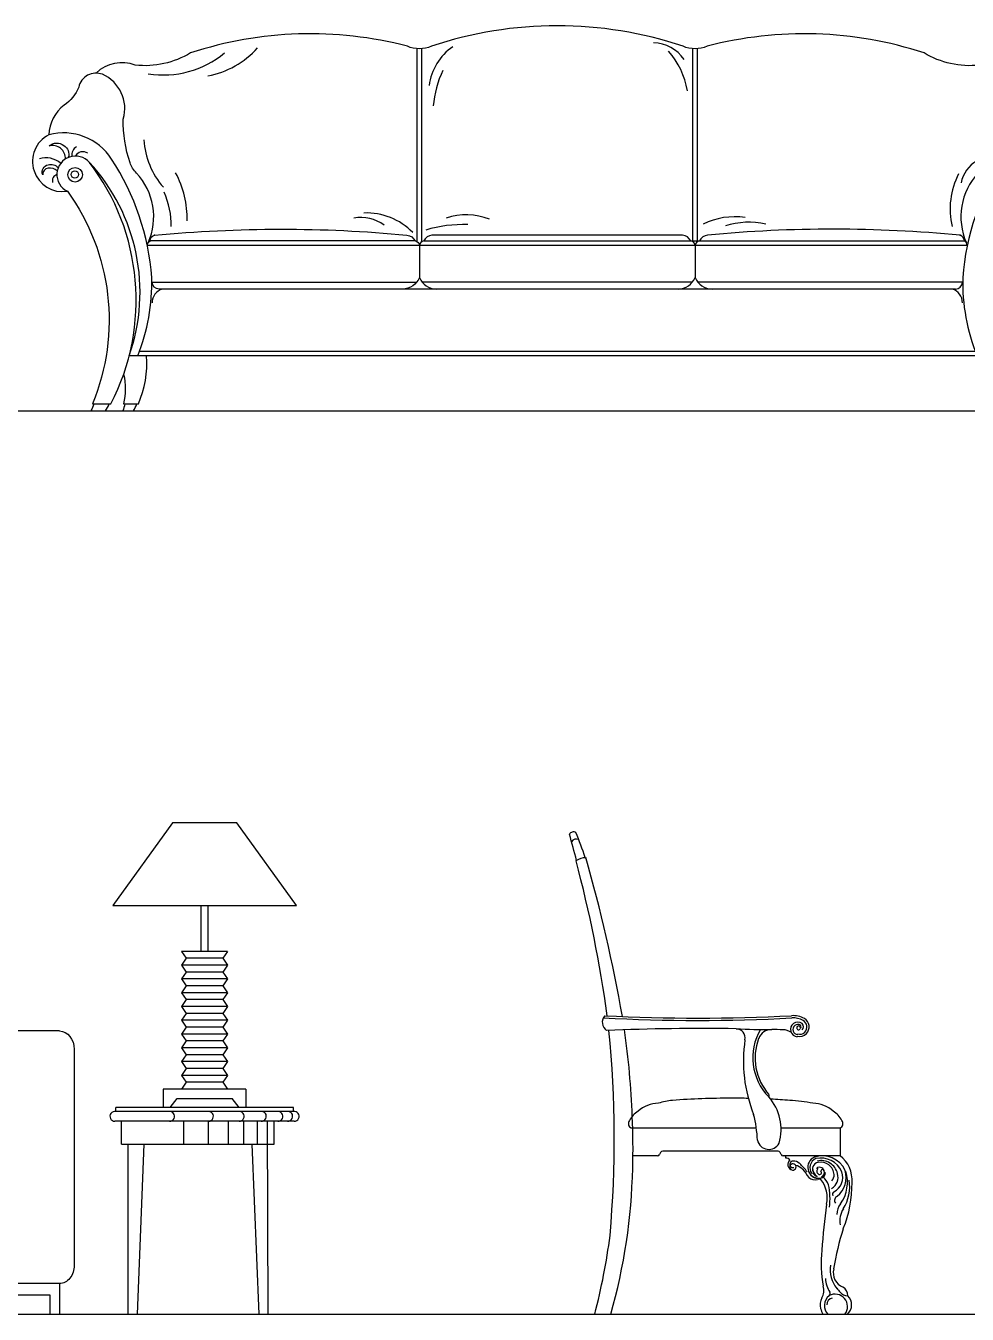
# Model space of a CAD drawing. Header units: inches. Extents: x 11 to 53.5, y 7.4 to 32.2.
# Drawn here: x 43.649 to 45.698, y 25.992 to 28.797 of the extents above; entities that cross this region are included whole.
import ezdxf

# ---------------------------------------------------------------- set-up
doc = ezdxf.new("R2010")
doc.units = ezdxf.units.IN
doc.header["$MEASUREMENT"] = 0
doc.layers.add('02', color=2, linetype='Continuous')
doc.layers.add('1', color=1, linetype='Continuous')

msp = doc.modelspace()

# ---------------------------------------------------------------- linework, layer by layer
at = {"layer": '02'}
for p, q in [((44.5008, 28.3273), (44.5008, 28.7472)), ((44.5108, 28.3273), (44.5108, 28.7472)), ((45.1008, 28.3273), (45.1008, 28.7472)), ((45.1108, 28.3273), (45.1108, 28.7472)), ((45.6966, 28.3187), (43.9135, 28.3187)), ((44.4964, 28.3287), (43.9196, 28.3287)), ((44.5152, 28.3287), (45.6919, 28.3287)), ((43.9238, 28.2387), (44.4999, 28.2387)), ((45.0999, 28.2387), (44.5117, 28.2387)), ((45.6877, 28.2387), (45.1117, 28.2387)), ((43.8965, 28.0887), (45.715, 28.0887)), ((45.7375, 28.0787), (43.8741, 28.0787)), ((44.8465, 26.9793), (44.8478, 26.9797)), ((44.8668, 26.9858), (44.868, 26.9862)), ((44.0307, 26.7818), (44.0307, 26.8818)), ((44.0457, 26.7818), (44.0457, 26.8818)), ((44.0882, 26.7818), (43.9882, 26.7818)), ((44.0782, 26.7668), (43.9982, 26.7668)), ((44.0882, 26.7518), (43.9882, 26.7518)), ((44.0782, 26.7368), (43.9982, 26.7368)), ((44.0882, 26.7218), (43.9882, 26.7218)), ((44.0882, 26.6918), (43.9882, 26.6918)), ((44.0782, 26.7068), (43.9982, 26.7068)), ((44.0882, 26.6618), (43.9882, 26.6618)), ((44.0782, 26.6768), (43.9982, 26.6768)), ((44.0882, 26.6318), (43.9882, 26.6318)), ((44.0782, 26.6468), (43.9982, 26.6468)), ((44.9475, 26.64), (44.9475, 26.64)), ((43.7223, 26.6085), (43.5863, 26.6085)), ((44.0882, 26.6018), (43.9882, 26.6018)), ((44.0782, 26.6168), (43.9982, 26.6168)), ((44.9182, 26.6099), (44.9182, 26.6099)), ((45.3154, 26.605), (45.3154, 26.605)), ((43.7543, 26.5685), (43.7543, 26.0985)), ((44.0882, 26.5718), (43.9882, 26.5718)), ((44.0782, 26.5868), (43.9982, 26.5868)), ((44.0882, 26.5418), (43.9882, 26.5418)), ((44.0782, 26.5568), (43.9982, 26.5568)), ((44.0882, 26.5118), (43.9882, 26.5118)), ((44.0782, 26.5268), (43.9982, 26.5268)), ((44.0782, 26.4968), (43.9982, 26.4968)), ((43.9482, 26.4818), (43.9482, 26.4418)), ((43.9632, 26.4418), (43.9782, 26.4618)), ((44.1132, 26.4418), (44.0982, 26.4618)), ((44.1282, 26.4818), (44.1282, 26.4418)), ((45.2702, 26.46), (45.2702, 26.46)), ((44.2316, 26.4418), (43.8447, 26.4418)), ((43.8447, 26.4333), (43.8447, 26.4418)), ((44.2316, 26.4333), (43.8447, 26.4333)), ((44.2316, 26.4333), (44.2316, 26.4418)), ((44.2332, 26.4118), (43.8431, 26.4118)), ((43.8575, 26.3618), (43.8575, 26.4118)), ((43.9924, 26.4118), (43.9924, 26.3618)), ((44.0458, 26.4118), (44.0458, 26.3618)), ((44.0893, 26.4118), (44.0893, 26.3618)), ((44.1227, 26.4118), (44.1227, 26.3618)), ((44.1527, 26.4118), (44.1527, 26.3618)), ((44.1745, 26.4118), (44.1759, 25.9918)), ((44.1895, 26.3618), (44.1895, 26.4118)), ((45.2392, 26.3968), (44.9669, 26.3968)), ((45.4212, 26.3968), (45.2929, 26.3968)), ((45.4212, 26.3968), (45.4212, 26.3368)), ((43.8575, 26.3618), (44.1895, 26.3618)), ((43.8711, 26.3618), (43.8711, 25.9918)), ((43.9061, 26.3618), (43.8911, 25.9918)), ((44.1409, 26.3618), (44.1559, 25.9918)), ((45.0308, 26.344), (45.0285, 26.3395)), ((45.2862, 26.3468), (45.0352, 26.3468)), ((45.2929, 26.3395), (45.2907, 26.344)), ((45.0241, 26.3368), (44.9705, 26.3368)), ((45.4212, 26.3368), (45.2974, 26.3368)), ((45.3744, 26.2941), (45.3744, 26.2941)), ((43.7223, 26.0585), (41.6852, 26.0585)), ((43.7223, 26.0585), (43.7223, 25.9918)), ((43.7018, 26.0335), (41.7058, 26.0335)), ((43.7018, 25.9918), (43.7018, 26.0335))]:
    msp.add_line(p, q, dxfattribs=at)
for points in [[(45.8094, 28.694, 0.296562), (45.7242, 28.7113, -0.163814), (45.6041, 28.738, 0.143957), (45.1319, 28.7526, -0.215055), (45.0796, 28.7526, 0.162592), (44.5319, 28.7526, -0.215055), (44.4796, 28.7526, 0.143957), (44.0075, 28.738, -0.163814), (43.8873, 28.7113, 0.296562), (43.8022, 28.694, 0.351408)], [(43.9154, 28.3246, 0.301351), (43.8898, 28.4765, -0.122825), (43.8761, 28.4989, -0.087321), (43.8613, 28.5941, 0.375594), (43.8158, 28.6915, 0.455806), (43.7643, 28.6636)], [(45.7957, 28.6915, 0.375594), (45.7502, 28.5941, -0.087321), (45.7355, 28.4989, -0.109435), (45.7218, 28.4765, 0.301351), (45.6962, 28.3246)], [(43.7643, 28.6636, -0.153683), (43.7323, 28.6245, 0.210591), (43.6992, 28.5598, 0.851349), (43.7395, 28.4368, -0.260762), (43.794, 27.9737), (43.8342, 27.9737)], [(43.8927, 28.0787, 0.100585), (43.9234, 28.2487, 0.126677), (43.8357, 28.5068, 0.326662), (43.6992, 28.5598)], [(45.9124, 28.5598, 0.326662), (45.7759, 28.5068, 0.126677), (45.6882, 28.2487, 0.100585), (45.7189, 28.0787)], [(43.7351, 28.5069, 0.512989), (43.6998, 28.5356, -0.351412), (43.7318, 28.5366, -0.347215), (43.7416, 28.5104)], [(43.8741, 28.0787, 0.277048), (43.7875, 28.4997, 1.222943), (43.7395, 28.4368)], [(43.7176, 28.4814, 0.229546), (43.6977, 28.4868, 0.405022), (43.6858, 28.4728, -0.455829), (43.6977, 28.4946, -0.266287), (43.7198, 28.4883, -0.291565)], [(43.8342, 27.9737, 0.290734), (43.7875, 28.4997)], [(43.9136, 28.3184, -0.267076), (43.9196, 28.3287, -0.36802), (43.9289, 28.3409, -0.047858), (44.4784, 28.3414, -0.24989), (44.4964, 28.3287, -0.386961), (44.5058, 28.3187), (44.5058, 28.2487, -0.300019), (44.469, 28.2237)], [(45.1058, 28.3187, 0.386961), (45.0964, 28.3287, 0.24989), (45.0784, 28.3414), (44.5331, 28.3414, 0.24989), (44.5152, 28.3287, 0.386961), (44.5058, 28.3187)], [(45.6966, 28.3187, 0.389921), (45.6919, 28.3287, 0.36802), (45.6827, 28.3409, 0.047858), (45.1331, 28.3414, 0.24989), (45.1152, 28.3287, 0.386961), (45.1058, 28.3187), (45.1058, 28.2487, 0.300019), (45.1426, 28.2237)], [(45.6725, 28.2237), (43.9391, 28.2237, -0.38131), (43.9238, 28.2387)], [(44.5058, 28.2487, 0.300019), (44.5426, 28.2237)], [(45.069, 28.2237, 0.300019), (45.1058, 28.2487)], [(45.6725, 28.2237, 0.38131), (45.6877, 28.2387, 0.38131)], [(43.894, 27.9737, 0.119664), (43.9119, 28.0787)], [(43.862, 28.0384, -0.113911), (43.8614, 27.9737), (43.894, 27.9737)], [(43.7973, 27.9737, -0.008501), (43.7908, 27.9587)], [(43.8227, 27.9587, 0.008721), (43.8308, 27.9737)], [(43.8645, 27.9737, -0.026625), (43.8601, 27.9587)], [(43.8835, 27.9587, 0.01466), (43.8907, 27.9737)]]:
    msp.add_lwpolyline(points, format="xyb", dxfattribs=at)
msp.add_lwpolyline([(44.1082, 27.0618), (43.9682, 27.0618), (43.8382, 26.8818), (44.2382, 26.8818)], close=True, dxfattribs=at)
for points in [[(43.9882, 26.7818), (43.9982, 26.7668), (43.9882, 26.7518), (43.9982, 26.7368), (43.9882, 26.7218), (43.9982, 26.7068), (43.9882, 26.6918), (43.9982, 26.6768), (43.9882, 26.6618), (43.9982, 26.6468), (43.9882, 26.6318), (43.9982, 26.6168), (43.9882, 26.6018), (43.9982, 26.5868), (43.9882, 26.5718), (43.9982, 26.5568), (43.9882, 26.5418), (43.9982, 26.5268), (43.9882, 26.5118), (43.9982, 26.4968), (43.9882, 26.4818)], [(44.0882, 26.7818), (44.0782, 26.7668), (44.0882, 26.7518), (44.0782, 26.7368), (44.0882, 26.7218), (44.0782, 26.7068), (44.0882, 26.6918), (44.0782, 26.6768), (44.0882, 26.6618), (44.0782, 26.6468), (44.0882, 26.6318), (44.0782, 26.6168), (44.0882, 26.6018), (44.0782, 26.5868), (44.0882, 26.5718), (44.0782, 26.5568), (44.0882, 26.5418), (44.0782, 26.5268), (44.0882, 26.5118), (44.0782, 26.4968), (44.0882, 26.4818)], [(44.1282, 26.4818), (43.9482, 26.4818)], [(43.9782, 26.4618), (44.0982, 26.4618)]]:
    msp.add_lwpolyline(points, dxfattribs=at)
for centre, radius in [((43.7564, 28.4727), 0.0159), ((43.7557, 28.4733), 0.00793)]:
    msp.add_circle(centre, radius, dxfattribs=at)
for centre, radius, start, end in [((45.0135, 28.6767), 0.0831, 34.6161, 88.6299), ((43.9488, 28.8971), 0.2071, 260.7687, 309.8135), ((44.0091, 28.8783), 0.1938, 280.8002, 318.1187), ((44.651, 28.6491), 0.1257, 125.3473, 171.7595), ((44.9208, 28.628), 0.1705, 9.3596, 41.8746), ((44.7545, 28.6045), 0.2194, 154.1851, 175.2852), ((43.7696, 28.516), 0.0205, 119.2279, 189.3019), ((44.0769, 28.5585), 0.171, 183.2405, 221.2844), ((43.6934, 28.4615), 0.048, 48.9397, 107.9856), ((43.7732, 28.5043), 0.0185, 54.8973, 150.421), ((45.7564, 28.4406), 0.0732, 120.9826, 168.713), ((43.7924, 28.378), 0.2077, 358.4102, 28.4692), ((45.8296, 28.3976), 0.1689, 152.853, 192.8875), ((43.7205, 28.4599), 0.0137, 105.8337, 197.2802), ((43.793, 28.3629), 0.1726, 358.9452, 24.6067), ((44.378, 28.2955), 0.0843, 52.9883, 100.2439), ((44.3907, 28.2489), 0.1406, 44.3409, 92.3734), ((44.6023, 28.0696), 0.2947, 88.2805, 106.3214), ((44.608, 28.2524), 0.1333, 67.9104, 109.2273), ((45.1919, 28.2253), 0.1559, 81.6339, 116.1842), ((45.2223, 28.1978), 0.1715, 77.4756, 107.1959), ((43.9538, 28.1948), 0.0298, 104.4533, 181.0892), ((45.6578, 28.1948), 0.0298, 358.9108, 75.5467), ((44.8409, 27.0323), 0.00971, 57.1389, 152.1376), ((42.1755, 26.2859), 2.7609, 14.5527, 15.7822), ((44.8472, 27.0143), 0.0121, 65.5303, 148.5475), ((43.8491, 26.6343), 1.0767, 19.0574, 22.1668), ((42.2347, 26.279), 2.7041, 7.7047, 15.0093), ((44.8686, 26.9479), 0.0379, 92.7193, 123.1179), ((41.5617, 26.0443), 3.4378, 9.9778, 15.9012), ((44.9248, 26.6273), 0.0211, 136.9504, 236.8511), ((45.1125, 30.5477), 3.9162, 266.9766, 272.9783), ((45.1125, 30.5477), 3.9112, 267.0223, 272.9777), ((45.3293, 26.6118), 0.0159, 54.7044, 265.8524), ((45.3192, 26.5917), 0.0502, 61.017, 93.9693), ((45.3192, 26.5917), 0.0452, 61.098, 94.0227), ((45.3312, 26.6175), 0.0102, 319.1995, 44.6691), ((45.3329, 26.6174), 0.016, 315.4118, 59.3999), ((45.3329, 26.6174), 0.021, 315.9364, 59.6101), ((45.1197, 21.5996), 5.0143, 89.1386, 92.3593), ((42.5519, 26.3741), 2.378, 354.917, 5.6889), ((43.2138, 26.3605), 1.7562, 2.0318, 8.2034), ((45.2629, 27.945), 1.3334, 267.0838, 270.4262), ((45.1947, 26.5933), 0.02, 348.2861, 89.1386), ((45.3536, 26.5503), 0.1223, 149.8835, 224.2243), ((45.2722, 26.5816), 0.03, 88.9208, 159.2681), ((45.0307, 13.7592), 12.8547, 88.81501, 88.92082), ((45.2967, 26.5798), 0.0314, 53.5121, 90.3037), ((45.3293, 26.6118), 0.0109, 57.2006, 269.0037), ((45.331, 26.6152), 0.00414, 342.5655, 320.9603), ((45.3335, 26.6153), 0.0191, 252.0406, 319.2746), ((45.3335, 26.6153), 0.0141, 249.5284, 319.8623), ((45.3312, 26.6175), 0.00521, 318.2657, 40.1787), ((45.3336, 26.6151), 0.00177, 318.7017, 322.8357), ((45.5247, 26.543), 0.3138, 171.5167, 201.7245), ((45.3567, 26.5497), 0.1204, 159.2681, 221.5378), ((45.1049, 26.1311), 0.3299, 98.4564, 103.8355), ((45.178, 24.8396), 1.6224, 89.7861, 94.3004), ((45.1901, 24.8396), 1.6224, 88.8875, 90.2139), ((45.2628, 26.4679), 0.00427, 316.9331, 26.7487), ((45.1875, 26.3946), 0.1054, 343.2139, 41.925), ((45.1901, 24.8396), 1.6224, 85.6996, 87.171), ((45.2325, 25.5755), 0.8855, 81.5828, 84.8661), ((43.843, 26.4226), 0.0108, 80.7057, 270.5369), ((43.9621, 26.4226), 0.0108, 269.4631, 99.2943), ((44.0465, 26.4226), 0.0108, 269.4631, 99.2943), ((44.1134, 26.4226), 0.0108, 269.4631, 99.2943), ((44.1617, 26.4226), 0.0108, 269.4631, 99.2943), ((44.1978, 26.4226), 0.0108, 269.4631, 99.2943), ((44.219, 26.4226), 0.0108, 269.4631, 99.2943), ((44.2333, 26.4226), 0.0108, 269.4631, 99.2943), ((45.0055, 26.3937), 0.0468, 120.7359, 155.2296), ((45.0299, 26.3764), 0.0751, 93.0372, 130.064), ((44.9812, 26.3609), 0.2604, 2.1541, 14.6708), ((45.3582, 26.3764), 0.0751, 49.936, 86.9628), ((45.3826, 26.3937), 0.0468, 24.7704, 59.2641), ((44.9715, 26.4066), 0.0108, 141.375, 245.0041), ((43.5384, 26.3523), 1.4322, 358.2872, 2.8195), ((45.4166, 26.4066), 0.0108, 294.9959, 38.625), ((45.2661, 26.3757), 0.0251, 191.5123, 332.7458), ((45.0352, 26.3418), 0.005, 90, 153.4349), ((45.2862, 26.3418), 0.005, 26.5651, 90), ((45.0241, 26.3418), 0.005, 270, 333.4349), ((45.2974, 26.3418), 0.005, 206.5651, 270), ((45.2995, 26.3328), 0.00402, 337.7443, 80.4163), ((45.3052, 26.3239), 0.00761, 28.7097, 105.4056), ((45.3201, 26.3181), 0.0126, 130.9486, 257.6858), ((45.3186, 26.3125), 0.00684, 260.4898, 230.433), ((45.319, 26.3181), 0.00708, 92.8758, 281.9887), ((45.3211, 26.3091), 0.0162, 40.993, 98.704), ((45.3143, 26.2789), 0.0384, 48.9902, 74.6094), ((45.2039, 26.1854), 0.1866, 38.6415, 46.0502), ((45.3749, 26.3117), 0.0239, 113.4363, 270.7226), ((45.3776, 26.3105), 0.022, 114.6815, 214.5873), ((45.3754, 26.3083), 0.0141, 96.9072, 222.0211), ((45.383, 26.2824), 0.0542, 24.5183, 108.9531), ((45.3797, 26.2826), 0.0492, 22.9986, 103.2627), ((45.3802, 26.2899), 0.0364, 13.119, 103.5883), ((45.3788, 26.293), 0.0298, 5.9572, 99.7844), ((45.3808, 26.2837), 0.0667, 355.5001, 52.7442), ((43.7086, 26.3363), 1.2616, 344.1505, 358.7825), ((47.0564, 27.5825), 2.1383, 216.5906, 217.2072), ((45.3665, 26.3038), 0.0195, 227.345, 287.9223), ((45.3739, 26.3096), 0.0219, 213.8419, 285.333), ((45.3827, 26.31), 0.0213, 179.3237, 239.1438), ((45.3777, 26.31), 0.0192, 214.9522, 251.8579), ((45.3765, 26.3009), 0.0108, 293.8158, 128.16), ((45.3782, 26.3033), 0.00756, 128.9393, 238.3671), ((45.3766, 26.3004), 0.00424, 236.7176, 45.6365), ((45.3772, 26.3007), 0.0127, 275.0518, 357.6824), ((45.3832, 26.3033), 0.00368, 7.6025, 177.3712), ((45.3446, 26.2511), 0.0562, 23.8206, 44.474), ((45.3899, 26.2896), 0.0271, 298.4023, 18.365), ((45.3854, 26.2967), 0.0231, 321.0425, 358.4685), ((45.3915, 26.2896), 0.0356, 297.3262, 20.0844), ((45.3824, 26.2896), 0.0522, 308.6657, 17.0265), ((45.3545, 26.2794), 0.0829, 325.0767, 16.6985), ((45.3756, 26.2777), 0.00816, 61.904, 111.7082), ((45.3311, 26.2456), 0.0623, 346.6486, 39.1278), ((45.2583, 26.2428), 0.1411, 352.6874, 12.6838), ((45.1885, 26.2757), 0.2589, 337.8449, 0.6194), ((45.3502, 26.27), 0.092, 328.1484, 8.5604), ((47.3597, 25.9852), 1.9834, 172.8762, 175.7814), ((45.4101, 26.2529), 0.00559, 114.1178, 212.3904), ((45.4197, 26.2395), 0.0105, 116.2873, 213.9972), ((45.4477, 26.2101), 0.0334, 139.1712, 181.4827), ((45.4682, 26.1956), 0.0474, 147.0791, 191.5764), ((45.9961, 25.9963), 0.5963, 162.2587, 170.9029), ((43.5767, 26.335), 1.3548, 345.3229, 352.7237), ((45.6369, 26.1011), 0.2569, 173.2748, 190.7981), ((45.4627, 26.0885), 0.0631, 170.7722, 219.852), ((45.4406, 26.0824), 0.0342, 166.1909, 247.8849), ((45.4443, 26.0713), 0.0549, 182.1129, 214.9812), ((45.3541, 26.0432), 0.032, 330.0016, 17.6279), ((45.3926, 26.0373), 0.00718, 313.8767, 20.1144), ((45.4104, 26.0084), 0.0271, 322.1239, 118.4179), ((45.5107, 26.1204), 0.1204, 216.8626, 221.7121), ((45.4374, 26.0526), 0.0207, 216.6657, 271.7244), ((45.4176, 26.033), 0.0204, 356.873, 60.2931), ((45.4096, 26.0121), 0.0317, 151.3421, 194.1513), ((45.4143, 26.0108), 0.0272, 128.2067, 224.6046), ((45.4062, 26.0134), 0.0137, 97.6174, 184.4685), ((45.4195, 26.0122), 0.027, 311.0247, 46.9082), ((45.5599, 26.0663), 0.1914, 198.898, 202.9182)]:
    msp.add_arc(centre, radius, start, end, dxfattribs=at)
at = {"layer": '02', "extrusion": (0, 0, -1)}
for centre, start_param, end_param in [((43.7223, 26.5685), 0, 1.570796), ((43.7223, 26.0985), 1.570796, 3.141593)]:
    msp.add_ellipse(centre, major_axis=(0, 0.04), ratio=0.8, start_param=start_param, end_param=end_param, dxfattribs=at)
at = {"layer": '02'}
for p in [(43.9289, 28.3409), (45.6827, 28.3409), (44.5108, 28.3273)]:
    msp.add_point(p, dxfattribs=at)
at = {"layer": '1'}
for p, q in [((32.8586, 27.9587), (53.1849, 27.9587)), ((32.8586, 25.9918), (53.1849, 25.9918))]:
    msp.add_line(p, q, dxfattribs=at)

doc.saveas('drawing.dxf')
